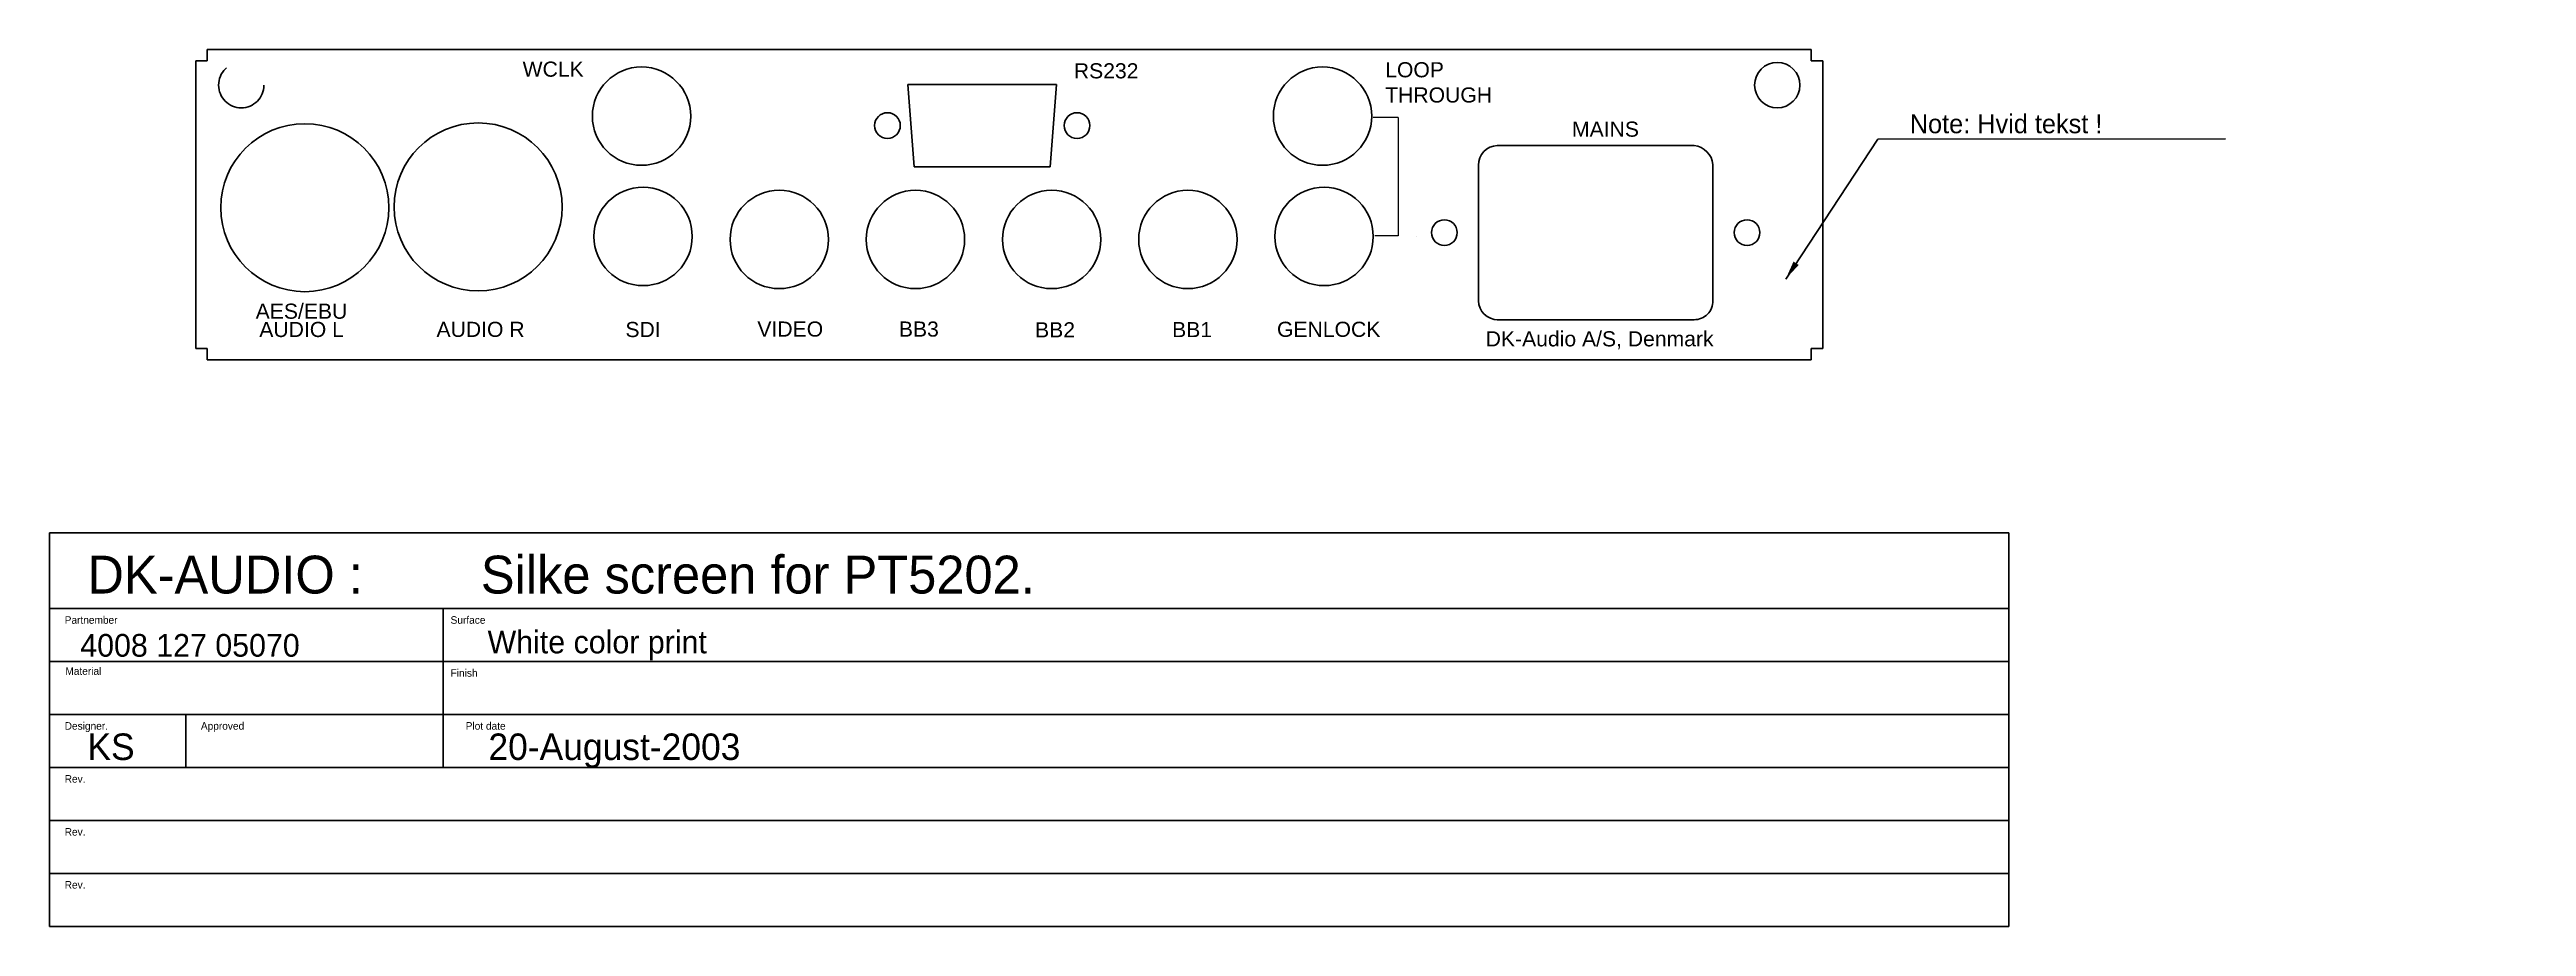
# Model space of a CAD drawing. Header units: millimetres. Extents: x 82 to 409, y 58 to 174.
import ezdxf

# ---------------------------------------------------------------- set-up
doc = ezdxf.new("R2010")
doc.units = ezdxf.units.MM
doc.linetypes.add('ACAD_ISO03W100', pattern=[30, 12, -18])
for name, color, linetype in [('kabinet', 4, 'Continuous'), ('kabinet_head', 2, 'Continuous'), ('Silketryk_1', 7, 'Continuous')]:
    doc.layers.add(name, color=color, linetype=linetype)
doc.styles.add('ROMAND', font='romand', dxfattribs={"height": 3.5})
doc.dimstyles.new('ISO-25', dxfattribs={"dimtxt": 2.5, "dimasz": 2.5, "dimexe": 1.25, "dimexo": 0.625, "dimtad": 1, "dimtxsty": 'Standard', "dimcen": 2.5, "dimadec": 0, "dimazin": 0, "dimtfac": 1, "dimtmove": 0, "dimatfit": 3, "dimfxl": 0, "dimarcsym": 0})

msp = doc.modelspace()

# ---------------------------------------------------------------- linework, layer by layer
at = {"layer": 'kabinet'}
for p, q in [((102.4, 173.5), (314.4, 173.5)), ((102.4, 173.5), (102.4, 172)), ((314.4, 173.5), (314.4, 172)), ((100.9, 172), (100.9, 134)), ((100.9, 172), (102.4, 172)), ((314.4, 172), (315.9, 172)), ((315.9, 172), (315.9, 134)), ((272.9, 160.8), (298.9, 160.8)), ((270.4, 158.3), (270.4, 140.3)), ((301.4, 140.3), (301.4, 158.3)), ((272.9, 137.8), (298.9, 137.8)), ((100.9, 134), (102.4, 134)), ((102.4, 134), (102.4, 132.5)), ((102.4, 132.5), (314.4, 132.5)), ((314.4, 134), (314.4, 132.5)), ((314.4, 134), (315.9, 134))]:
    msp.add_line(p, q, dxfattribs=at)
at = {"layer": 'kabinet', "ltscale": 0.1}
for p, q in [((195.01, 168.9), (214.64, 168.9)), ((195.84, 158), (195.01, 168.9)), ((214.64, 168.9), (213.81, 158)), ((213.81, 158), (195.84, 158))]:
    msp.add_line(p, q, dxfattribs=at)
at = {"layer": 'kabinet', "linetype": 'ACAD_ISO03W100'}
msp.add_circle((106.9, 168.8), 3, dxfattribs=at)
at = {"layer": 'kabinet'}
for centre, radius in [((159.8, 164.7), 6.5), ((249.8, 164.7), 6.5), ((309.9, 168.8), 3), ((115.3, 152.6), 11.1), ((138.2, 152.7), 11.1), ((160, 148.8), 6.5), ((178, 148.4), 6.5), ((196, 148.4), 6.5), ((214, 148.4), 6.5), ((232, 148.4), 6.5), ((250, 148.8), 6.5), ((265.9, 149.3), 1.7), ((305.9, 149.3), 1.7)]:
    msp.add_circle(centre, radius, dxfattribs=at)
at = {"layer": 'kabinet', "ltscale": 0.1}
for centre in [(192.3, 163.45), (217.35, 163.45)]:
    msp.add_circle(centre, 1.7, dxfattribs=at)
at = {"layer": 'kabinet'}
for centre, radius, start, end in [((272.95, 158.25), 2.55, 91.1233, 181.1233), ((298.65, 158.05), 2.76, 5.1597, 84.8403), ((272.95, 140.35), 2.55, 181.1233, 271.1233), ((298.95, 140.25), 2.45, 268.8309, 1.1691)]:
    msp.add_arc(centre, radius, start, end, dxfattribs=at)
at = {"layer": 'kabinet_head'}
for p, q in [((81.56, 109.61), (340.52, 109.61)), ((81.56, 57.61), (81.56, 109.61)), ((340.52, 109.61), (340.52, 57.61)), ((340.52, 57.61), (81.56, 57.61))]:
    msp.add_line(p, q, dxfattribs=at)
at = {"layer": 'kabinet_head', "color": 2}
for p, q in [((81.56, 99.61), (340.52, 99.61)), ((133.56, 99.61), (133.56, 92.61)), ((81.56, 92.61), (340.52, 92.61)), ((133.56, 92.61), (133.56, 85.61)), ((81.56, 85.61), (340.52, 85.61)), ((99.56, 85.61), (99.56, 78.61)), ((133.56, 85.61), (133.56, 78.61)), ((81.56, 78.61), (340.52, 78.61)), ((81.56, 71.61), (340.52, 71.61)), ((81.56, 64.61), (340.52, 64.61))]:
    msp.add_line(p, q, dxfattribs=at)
at = {"layer": 'Silketryk_1'}
for p, q in [((102.4, 173.5), (102.4, 172)), ((314.4, 173.5), (314.4, 172)), ((102.4, 172), (100.9, 172)), ((314.4, 172), (315.9, 172)), ((262.2, 148.8), (262.2, 148.8)), ((100.9, 134), (102.4, 134)), ((102.4, 134), (102.4, 132.5)), ((314.5, 134), (314.4, 134)), ((314.4, 134), (314.4, 132.5)), ((315.9, 134), (314.5, 134))]:
    msp.add_line(p, q, dxfattribs=at)
at = {"layer": 'Silketryk_1', "lineweight": 15}
for p, q in [((259.8, 164.5), (256.5, 164.5)), ((259.8, 164.5), (259.8, 148.9)), ((259.8, 148.9), (256.7, 148.9))]:
    msp.add_line(p, q, dxfattribs=at)

# ---------------------------------------------------------------- texts
at = {"layer": 'kabinet_head'}
for s, height, p in [('DK-AUDIO :', 5, (86.56, 101.61)), ('Silke screen for PT5202.', 5, (138.56, 101.61)), ('4008 127 05070', 3, (85.62, 93.26)), ('White color print', 3, (139.45, 93.7))]:
    msp.add_text(s, height=height, dxfattribs=at).set_placement(p)
at = {"layer": 'kabinet_head', "color": 7}
for s, p in [('Partnember', (83.56, 97.61)), ('Surface', (134.56, 97.61)), ('Material', (83.65, 90.86)), ('Finish', (134.56, 90.61)), ('Designer.', (83.56, 83.61)), ('Approved', (101.56, 83.61)), ('Plot date', (136.56, 83.61)), ('Rev.', (83.56, 76.61)), ('Rev.', (83.56, 69.61)), ('Rev.', (83.56, 62.61))]:
    msp.add_text(s, height=1, dxfattribs=at).set_placement(p)
at = {"layer": 'kabinet_head', "color": 2}
for s, p in [('KS', (86.56, 79.61)), ('20-August-2003', (139.56, 79.61))]:
    msp.add_text(s, height=3.5, dxfattribs=at).set_placement(p)
at = {"layer": 'Silketryk_1', "char_height": 2, "attachment_point": 1, "style": 'ROMAND'}
for s, insert, width in [('{\\fArial|b0|i0|c0|p34;WCLK}', (144.08, 171.91), 10.7157), ('{\\fArial|b0|i0|c0|p34;RS232}', (216.93, 171.69), 10.7157), ('{\\fArial|b0|i0|c0|p34;LOOP\\PTHROUGH}', (258.08, 171.83), 16.4157), ('{\\fArial|b0|i0|c0|p34;MAINS}', (282.77, 163.98), 10.9384), ('{\\fArial|b0|i0|c0|p34;AES/EBU}', (108.8, 139.92), 15.0198), ('{\\fArial|b0|i0|c0|p34;AUDIO L}', (109.28, 137.51), 15.0198), ('{\\fArial|b0|i0|c0|p34;AUDIO R}', (132.7, 137.52), 15.0198), ('{\\fArial|b0|i0|c0|p34;SDI}', (157.67, 137.5), 10.7157), ('{\\fArial|b0|i0|c0|p34;VIDEO}', (175.11, 137.56), 10.7157), ('{\\fArial|b0|i0|c0|p34;BB3}', (193.81, 137.56), 10.7157), ('{\\fArial|b0|i0|c0|p34;BB2}', (211.81, 137.46), 10.7157), ('{\\fArial|b0|i0|c0|p34;GENLOCK}', (243.78, 137.53), 10.7157), ('{\\fArial|b0|i0|c0|p34;BB1}', (229.92, 137.49), 10.7157), ('{\\fArial|b0|i0|c0|p34;DK-Audio A/S, Denmark}', (271.36, 136.27), 52.6132)]:
    msp.add_mtext(s, dxfattribs=dict(at, insert=insert, width=width))
at = {"layer": 'Silketryk_1', "insert": (327.41, 163.67), "char_height": 2.5, "attachment_point": 4}
msp.add_mtext('Note: Hvid tekst !', dxfattribs=at)

# ---------------------------------------------------------------- leaders
at = {"layer": 'Silketryk_1', "annotation_type": 0, "has_hookline": 1, "hookline_direction": 0, "text_width": 39.17}
msp.add_leader([(311.01, 143.17), (323.21, 161.67), (369.12, 161.71)], dimstyle='ISO-25', override={"dimgap": 0.625, "dimtad": 0}, dxfattribs=at)

doc.saveas('drawing.dxf')
